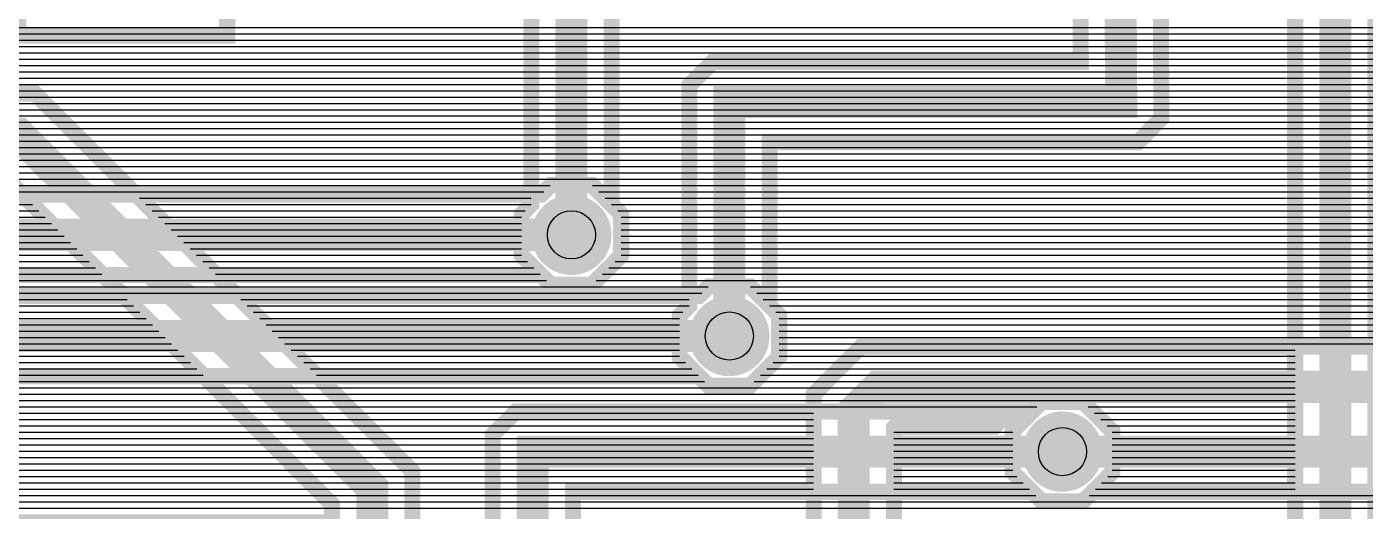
# Model space of a CAD drawing. Header units: inches. Extents: x -1.68 to 1.68, y -1.15 to 1.15.
# Drawn here: x 0.247 to 1.081, y 0.261 to 0.563 of the extents above; entities that cross this region are included whole.
import ezdxf

# ---------------------------------------------------------------- set-up
doc = ezdxf.new("R2010")
doc.units = ezdxf.units.IN
doc.layers.get('0').update_dxf_attribs({"linetype": 'CONTINUOUS'})

# ---------------------------------------------------------------- blocks, each defined once
blk = doc.blocks.new('EPAD')
at = {"const_width": 0.5}
blk.add_lwpolyline([(-0.25, 0, 1), (0.25, 0, 1)], format="xyb", close=True, dxfattribs=at)

msp = doc.modelspace()

# ---------------------------------------------------------------- linework, layer by layer
for points, const_width in [([(0.372122, 0.557367), (0.242012, 0.557367), (0.242012, 0.624981), (0.239293, 0.624981), (0.233293, 0.618981), (0.207612, 0.618981), (0.189453, 0.63714), (0.189453, 0.662821), (0.207612, 0.68098), (0.233293, 0.68098), (0.239293, 0.67498), (0.242012, 0.67498), (0.242012, 0.742594), (0.372122, 0.742594), (0.372122, 0.557367)], 0.01), ([(0.841905, 0.655851), (0.754906, 0.655851), (0.754906, 0.660597), (0.741911, 0.660652), (0.611594, 0.64038), (0.611594, 0.452285), (0.617594, 0.446285), (0.617594, 0.420604), (0.599435, 0.402445), (0.573754, 0.402445), (0.555595, 0.420604), (0.555595, 0.446285), (0.561595, 0.452285), (0.561595, 0.671033), (0.573619, 0.685073), (0.73815, 0.710667), (0.740136, 0.710658), (0.754906, 0.710596), (0.754906, 0.72285), (0.841905, 0.72285), (0.841905, 0.655851)], 0.01), ([(0.95308, 0.692304), (0.954174, 0.505871), (0.939512, 0.491123), (0.710019, 0.491123), (0.710019, 0.389293), (0.716019, 0.383293), (0.716019, 0.357612), (0.69786, 0.339453), (0.672179, 0.339453), (0.65402, 0.357612), (0.65402, 0.383293), (0.66002, 0.389293), (0.66002, 0.526477), (0.674665, 0.541121), (0.903968, 0.541121), (0.902873, 0.727555)], 0.01), ([(0.68502, 0.370453), (0.68502, 0.516122), (0.929114, 0.516122), (0.927933, 0.717303), (1.098405, 0.717303), (1.098405, 0.68935)], 0.02), ([(0.586594, 0.433445), (0.586594, 0.661791), (0.740031, 0.685659), (0.798406, 0.685413), (0.798406, 0.68935)], 0.02), ([(1.0375, 0.254484), (1.0375, 0.605217), (1.052145, 0.619862), (1.166179, 0.619862), (1.172179, 0.625862), (1.19786, 0.625862), (1.216019, 0.607703), (1.216019, 0.582022), (1.19786, 0.563863), (1.172179, 0.563863), (1.166179, 0.569863), (1.0875, 0.569863), (1.0875, 0.254484)], 0.01), ([(1.18502, 0.594862), (1.0625, 0.594862), (1.0625, 0.198484)], 0.02), ([(0.159464, 0.521437), (0.252383, 0.521436), (0.4875, 0.286319), (0.4875, 0.254484)], 0.01), ([(0.4625, 0.198484), (0.4625, 0.275965), (0.242028, 0.496437), (0.125965, 0.496437)], 0.02), ([(0.1065, 0.254484), (0.4375, 0.254484), (0.4375, 0.26561), (0.231672, 0.471438)], 0.01), ([(0.074271, 0.458444), (0.567754, 0.458444), (0.573754, 0.464444), (0.599435, 0.464444), (0.617594, 0.446285), (0.617594, 0.420604), (0.599435, 0.402445), (0.573754, 0.402445), (0.567754, 0.408445), (0.094981, 0.408445)], 0.01), ([(0.1625, -0.401516), (0.1625, -0.314311), (0.154626, -0.314311), (0.034626, -0.194311), (0.034626, 0.383445), (0.084626, 0.433445), (0.586594, 0.433445)], 0.02), ([(1.377933, 0.423799), (1.377933, 0.353799), (1.362933, 0.338799), (0.7775, 0.338799), (0.7625, 0.323799), (0.7625, 0.198484)], 0.02), ([(0.1425, 0.395452), (0.666179, 0.395452), (0.672179, 0.401452), (0.69786, 0.401452), (0.716019, 0.383293), (0.716019, 0.357612), (0.69786, 0.339453), (0.672179, 0.339453), (0.666179, 0.345453), (0.152855, 0.345454)], 0.01), ([(0.2625, -0.401516), (0.2625, -0.3275), (0.0925, -0.1575), (0.0925, 0.320453), (0.1425, 0.370453), (0.68502, 0.370453)], 0.02), ([(0.7375, 0.254484), (0.7375, 0.334154), (0.767145, 0.363799), (1.352578, 0.363799)], 0.01), ([(0.5375, 0.254484), (0.5375, 0.308839), (0.552145, 0.323484), (0.873659, 0.323484), (0.879659, 0.329484), (0.905341, 0.329484), (0.9235, 0.311325), (0.9235, 0.285644), (0.905341, 0.267485), (0.879659, 0.267485), (0.873659, 0.273485), (0.5875, 0.273485), (0.5875, 0.254484)], 0.01), ([(1.542501, -0.78376), (1.542501, 0.273485), (0.911341, 0.273485), (0.905341, 0.267485), (0.879659, 0.267485), (0.8615, 0.285644), (0.8615, 0.311325), (0.863975, 0.3138), (0.787855, 0.3138), (0.7875, 0.313444), (0.7875, 0.254484)], 0.01), ([(0.8925, 0.298484), (0.5625, 0.298484), (0.5625, 0.198484)], 0.02), ([(0.8925, 0.298484), (1.5675, 0.298484), (1.5675, -0.80876), (1.4475, -0.80876)], 0.02)]:
    msp.add_lwpolyline(points, dxfattribs=dict(const_width=const_width))
for points in [[(-0.278666, 0.562539), (1.0375, 0.562539)], [(0.372122, 0.562539), (0.561595, 0.562539)], [(0.611594, 0.562539), (0.903842, 0.562539)], [(0.953841, 0.562539), (1.352933, 0.562539)], [(-0.278666, 0.558602), (1.0375, 0.558602)], [(-0.278666, 0.554665), (1.0375, 0.554665)], [(-0.278666, 0.550728), (1.0375, 0.550728)], [(0.032854, 0.554665), (0.561595, 0.554665)], [(0.032854, 0.550728), (0.561595, 0.550728)], [(0.372122, 0.558602), (0.561595, 0.558602)], [(0.611594, 0.558602), (0.903865, 0.558602)], [(0.611594, 0.554665), (0.903888, 0.554665)], [(0.611594, 0.550728), (0.903911, 0.550728)], [(0.953864, 0.558602), (1.352933, 0.558602)], [(0.953887, 0.554665), (1.352933, 0.554665)], [(0.953911, 0.550728), (1.352933, 0.550728)], [(-0.278666, 0.546791), (1.0375, 0.546791)], [(-0.278666, 0.542854), (1.0375, 0.542854)], [(0.032854, 0.546791), (0.561595, 0.546791)], [(0.032854, 0.542854), (0.561595, 0.542854)], [(0.611594, 0.546791), (0.903934, 0.546791)], [(0.611594, 0.542854), (0.903957, 0.542854)], [(0.953933, 0.546791), (1.352933, 0.546791)], [(0.953957, 0.542854), (1.352933, 0.542854)], [(-0.278666, 0.538917), (1.0375, 0.538917)], [(-0.278666, 0.53498), (1.0375, 0.53498)], [(0.159464, 0.538917), (0.561595, 0.538917)], [(0.159464, 0.53498), (0.561595, 0.53498)], [(0.611594, 0.538917), (0.672461, 0.538917)], [(0.611594, 0.53498), (0.668524, 0.53498)], [(0.95398, 0.538917), (1.352933, 0.538917)], [(0.954003, 0.53498), (1.352933, 0.53498)], [(-0.278666, 0.531043), (1.0375, 0.531043)], [(-0.278666, 0.527106), (1.0375, 0.527106)], [(0.159464, 0.531043), (0.561595, 0.531043)], [(0.159464, 0.527106), (0.561595, 0.527106)], [(0.611594, 0.531043), (0.664587, 0.531043)], [(0.611594, 0.527106), (0.66065, 0.527106)], [(0.954026, 0.531043), (1.352933, 0.531043)], [(0.954049, 0.527106), (1.352933, 0.527106)], [(-0.278666, 0.523169), (1.0375, 0.523169)], [(-0.278666, 0.519232), (1.0375, 0.519232)], [(0.159464, 0.523169), (0.561595, 0.523169)], [(0.254587, 0.519232), (0.561595, 0.519232)], [(0.611594, 0.523169), (0.66002, 0.523169)], [(0.611594, 0.519232), (0.66002, 0.519232)], [(0.954072, 0.523169), (1.352933, 0.523169)], [(0.954095, 0.519232), (1.352933, 0.519232)], [(-0.278666, 0.515295), (1.0375, 0.515295)], [(-0.278666, 0.511358), (1.0375, 0.511358)], [(0.258524, 0.515295), (0.561595, 0.515295)], [(0.262461, 0.511358), (0.561595, 0.511358)], [(0.611594, 0.515295), (0.66002, 0.515295)], [(0.611594, 0.511358), (0.66002, 0.511358)], [(0.954118, 0.515295), (1.352933, 0.515295)], [(0.954142, 0.511358), (1.352933, 0.511358)], [(-0.278666, 0.507421), (1.0375, 0.507421)], [(-0.278666, 0.503484), (1.0375, 0.503484)], [(0.266398, 0.507421), (0.561595, 0.507421)], [(0.270335, 0.503484), (0.561595, 0.503484)], [(0.611594, 0.507421), (0.66002, 0.507421)], [(0.611594, 0.503484), (0.66002, 0.503484)], [(0.951801, 0.503484), (1.352933, 0.503484)], [(0.954165, 0.507421), (1.352933, 0.507421)], [(-0.278666, 0.499547), (1.0375, 0.499547)], [(-0.278666, 0.49561), (1.0375, 0.49561)], [(0.274272, 0.499547), (0.561595, 0.499547)], [(0.278209, 0.49561), (0.561595, 0.49561)], [(0.611594, 0.499547), (0.66002, 0.499547)], [(0.611594, 0.49561), (0.66002, 0.49561)], [(0.943973, 0.49561), (1.352933, 0.49561)], [(0.947887, 0.499547), (1.352933, 0.499547)], [(-0.278666, 0.491673), (1.0375, 0.491673)], [(-0.278666, 0.487736), (1.0375, 0.487736)], [(-0.278666, 0.483799), (1.0375, 0.483799)], [(0.282146, 0.491673), (0.561595, 0.491673)], [(0.286083, 0.487736), (0.561595, 0.487736)], [(0.29002, 0.483799), (0.561595, 0.483799)], [(0.611594, 0.491673), (0.66002, 0.491673)], [(0.611594, 0.487736), (0.66002, 0.487736)], [(0.611594, 0.483799), (0.66002, 0.483799)], [(0.710019, 0.487736), (1.352933, 0.487736)], [(0.710019, 0.483799), (1.352933, 0.483799)], [(0.940059, 0.491673), (1.352933, 0.491673)], [(-0.278666, 0.479862), (1.0375, 0.479862)], [(-0.278666, 0.475925), (1.0375, 0.475925)], [(0.293957, 0.479862), (0.561595, 0.479862)], [(0.297894, 0.475925), (0.561595, 0.475925)], [(0.611594, 0.479862), (0.66002, 0.479862)], [(0.611594, 0.475925), (0.66002, 0.475925)], [(0.710019, 0.479862), (1.352933, 0.479862)], [(0.710019, 0.475925), (1.352933, 0.475925)], [(-0.278666, 0.471988), (1.0375, 0.471988)], [(-0.278666, 0.468051), (1.0375, 0.468051)], [(0.301831, 0.471988), (0.561595, 0.471988)], [(0.305768, 0.468051), (0.561595, 0.468051)], [(0.611594, 0.471988), (0.66002, 0.471988)], [(0.611594, 0.468051), (0.66002, 0.468051)], [(0.710019, 0.471988), (1.352933, 0.471988)], [(0.710019, 0.468051), (1.352933, 0.468051)], [(-0.278666, 0.464114), (0.573424, 0.464114)], [(-0.278666, 0.460177), (0.569487, 0.460177)], [(0.309705, 0.464114), (0.561595, 0.464114)], [(0.313642, 0.460177), (0.561595, 0.460177)], [(0.599765, 0.464114), (1.0375, 0.464114)], [(0.603702, 0.460177), (1.0375, 0.460177)], [(0.611594, 0.464114), (0.66002, 0.464114)], [(0.611594, 0.460177), (0.66002, 0.460177)], [(0.710019, 0.464114), (1.344433, 0.464114)], [(0.710019, 0.460177), (1.344433, 0.460177)], [(-0.229376, 0.452303), (0.250807, 0.452303)], [(0.317579, 0.45624), (0.561595, 0.45624)], [(0.321516, 0.452303), (0.561595, 0.452303)], [(0.607639, 0.45624), (1.0375, 0.45624)], [(0.611576, 0.452303), (1.0375, 0.452303)], [(0.611594, 0.45624), (0.66002, 0.45624)], [(0.611594, 0.452303), (0.66002, 0.452303)], [(0.710019, 0.45624), (1.344433, 0.45624)], [(0.710019, 0.452303), (1.344433, 0.452303)], [(-0.228827, 0.448366), (0.254744, 0.448366)], [(-0.228278, 0.444429), (0.258681, 0.444429)], [(0.325453, 0.448366), (0.557676, 0.448366)], [(0.32939, 0.444429), (0.555595, 0.444429)], [(0.615513, 0.448366), (1.0375, 0.448366)], [(0.615513, 0.448366), (0.66002, 0.448366)], [(0.617594, 0.444429), (1.0375, 0.444429)], [(0.617594, 0.444429), (0.66002, 0.444429)], [(0.710019, 0.448366), (1.344433, 0.448366)], [(0.710019, 0.444429), (1.344433, 0.444429)], [(-0.226807, 0.440492), (0.262618, 0.440492)], [(-0.22428, 0.436555), (0.266555, 0.436555)], [(0.333327, 0.440492), (0.555595, 0.440492)], [(0.337264, 0.436555), (0.555595, 0.436555)], [(0.617594, 0.440492), (1.0375, 0.440492)], [(0.617594, 0.440492), (0.66002, 0.440492)], [(0.617594, 0.436555), (1.0375, 0.436555)], [(0.617594, 0.436555), (0.66002, 0.436555)], [(0.710019, 0.440492), (1.344433, 0.440492)], [(0.710019, 0.436555), (1.344433, 0.436555)], [(-0.221754, 0.432618), (0.270492, 0.432618)], [(-0.219227, 0.428681), (0.274429, 0.428681)], [(0.341201, 0.432618), (0.555595, 0.432618)], [(0.345138, 0.428681), (0.555595, 0.428681)], [(0.617594, 0.432618), (1.0375, 0.432618)], [(0.617594, 0.432618), (0.66002, 0.432618)], [(0.617594, 0.428681), (1.0375, 0.428681)], [(0.617594, 0.428681), (0.66002, 0.428681)], [(0.710019, 0.432618), (1.344433, 0.432618)], [(0.710019, 0.428681), (1.344433, 0.428681)], [(-0.216701, 0.424744), (0.278366, 0.424744)], [(-0.214174, 0.420807), (0.282303, 0.420807)], [(0.349075, 0.424744), (0.555595, 0.424744)], [(0.353012, 0.420807), (0.555595, 0.420807)], [(0.617594, 0.424744), (1.0375, 0.424744)], [(0.617594, 0.424744), (0.66002, 0.424744)], [(0.617594, 0.420807), (1.0375, 0.420807)], [(0.617594, 0.420807), (0.66002, 0.420807)], [(0.710019, 0.424744), (1.344433, 0.424744)], [(0.710019, 0.420807), (1.344433, 0.420807)], [(-0.211648, 0.41687), (0.28624, 0.41687)], [(-0.209122, 0.412933), (0.290177, 0.412933)], [(-0.206595, 0.408996), (0.294114, 0.408996)], [(0.356949, 0.41687), (0.559329, 0.41687)], [(0.360886, 0.412933), (0.563266, 0.412933)], [(0.364823, 0.408996), (0.567203, 0.408996)], [(0.605986, 0.408996), (1.0375, 0.408996)], [(0.605986, 0.408996), (0.66002, 0.408996)], [(0.609923, 0.412933), (1.0375, 0.412933)], [(0.609923, 0.412933), (0.66002, 0.412933)], [(0.61386, 0.41687), (1.0375, 0.41687)], [(0.61386, 0.41687), (0.66002, 0.41687)], [(0.710019, 0.41687), (1.344433, 0.41687)], [(0.710019, 0.412933), (1.344433, 0.412933)], [(0.710019, 0.408996), (1.344433, 0.408996)], [(-0.204068, 0.405059), (0.298051, 0.405059)], [(-0.201542, 0.401122), (0.301988, 0.401122)], [(0.087657, 0.401122), (0.671849, 0.401122)], [(0.091594, 0.405059), (0.57114, 0.405059)], [(0.36876, 0.405059), (0.57114, 0.405059)], [(0.372697, 0.401122), (0.66002, 0.401122)], [(0.602049, 0.405059), (1.0375, 0.405059)], [(0.602049, 0.405059), (0.66002, 0.405059)], [(0.698191, 0.401122), (1.0375, 0.401122)], [(0.710019, 0.405059), (1.344433, 0.405059)], [(0.710019, 0.401122), (1.344433, 0.401122)], [(-0.199016, 0.397185), (0.305925, 0.397185)], [(-0.196489, 0.393248), (0.309862, 0.393248)], [(0.08372, 0.397185), (0.667912, 0.397185)], [(0.376634, 0.397185), (0.66002, 0.397185)], [(0.380571, 0.393248), (0.66002, 0.393248)], [(0.702128, 0.397185), (1.0375, 0.397185)], [(0.706065, 0.393248), (1.0375, 0.393248)], [(0.710019, 0.397185), (1.344433, 0.397185)], [(0.710019, 0.393248), (1.344433, 0.393248)], [(-0.193963, 0.389311), (0.313799, 0.389311)], [(-0.191437, 0.385374), (0.317736, 0.385374)], [(0.384508, 0.389311), (0.66002, 0.389311)], [(0.388445, 0.385374), (0.656101, 0.385374)], [(0.710002, 0.389311), (1.0375, 0.389311)], [(0.710019, 0.389311), (1.344433, 0.389311)], [(0.713939, 0.385374), (1.0375, 0.385374)], [(0.713939, 0.385374), (1.344433, 0.385374)], [(-0.18891, 0.381437), (0.321673, 0.381437)], [(-0.186384, 0.3775), (0.32561, 0.3775)], [(0.392382, 0.381437), (0.65402, 0.381437)], [(0.396319, 0.3775), (0.65402, 0.3775)], [(0.716019, 0.381437), (1.0375, 0.381437)], [(0.716019, 0.381437), (1.344433, 0.381437)], [(0.716019, 0.3775), (1.0375, 0.3775)], [(0.716019, 0.3775), (1.352933, 0.3775)], [(-0.183857, 0.373563), (0.329547, 0.373563)], [(-0.181331, 0.369626), (0.333484, 0.369626)], [(0.400256, 0.373563), (0.65402, 0.373563)], [(0.404193, 0.369626), (0.65402, 0.369626)], [(0.716019, 0.373563), (1.0375, 0.373563)], [(0.716019, 0.373563), (1.352933, 0.373563)], [(0.716019, 0.369626), (1.0375, 0.369626)], [(0.716019, 0.369626), (1.352933, 0.369626)], [(-0.178804, 0.365689), (0.337421, 0.365689)], [(-0.176278, 0.361752), (0.341358, 0.361752)], [(0.40813, 0.365689), (0.65402, 0.365689)], [(0.412067, 0.361752), (0.65402, 0.361752)], [(0.716019, 0.365689), (1.0375, 0.365689)], [(0.716019, 0.365689), (1.352933, 0.365689)], [(0.716019, 0.361752), (1.0375, 0.361752)], [(0.716019, 0.361752), (0.765098, 0.361752)], [(-0.173752, 0.357815), (0.345295, 0.357815)], [(-0.171225, 0.353878), (0.349232, 0.353878)], [(0.416004, 0.357815), (0.65402, 0.357815)], [(0.419941, 0.353878), (0.657754, 0.353878)], [(0.712285, 0.353878), (1.0375, 0.353878)], [(0.712285, 0.353878), (0.757224, 0.353878)], [(0.716019, 0.357815), (1.0375, 0.357815)], [(0.716019, 0.357815), (0.761161, 0.357815)], [(-0.168699, 0.349941), (0.353169, 0.349941)], [(-0.166172, 0.346004), (0.357106, 0.346004)], [(-0.163646, 0.342067), (0.361043, 0.342067)], [(0.149469, 0.342067), (0.669565, 0.342067)], [(0.423878, 0.349941), (0.661691, 0.349941)], [(0.427815, 0.346004), (0.665628, 0.346004)], [(0.431752, 0.342067), (0.669565, 0.342067)], [(0.700474, 0.342067), (1.0375, 0.342067)], [(0.700474, 0.342067), (0.745413, 0.342067)], [(0.704411, 0.346004), (1.0375, 0.346004)], [(0.704411, 0.346004), (0.74935, 0.346004)], [(0.708348, 0.349941), (1.0375, 0.349941)], [(0.708348, 0.349941), (0.753287, 0.349941)], [(-0.158977, 0.33813), (0.36498, 0.33813)], [(-0.153244, 0.334193), (0.368917, 0.334193)], [(0.141594, 0.334193), (1.0375, 0.334193)], [(0.145531, 0.33813), (1.0375, 0.33813)], [(0.435689, 0.33813), (0.741476, 0.33813)], [(0.439626, 0.334193), (0.737539, 0.334193)], [(-0.147512, 0.330256), (0.372854, 0.330256)], [(-0.14178, 0.326319), (0.376791, 0.326319)], [(0.13372, 0.326319), (0.876494, 0.326319)], [(0.137657, 0.330256), (1.0375, 0.330256)], [(0.443563, 0.330256), (0.7375, 0.330256)], [(0.4475, 0.326319), (0.7375, 0.326319)], [(0.908505, 0.326319), (1.0375, 0.326319)], [(-0.136048, 0.322382), (0.380728, 0.322382)], [(-0.130315, 0.318445), (0.384665, 0.318445)], [(0.125846, 0.318445), (0.547106, 0.318445)], [(0.129783, 0.322382), (0.551043, 0.322382)], [(0.451437, 0.322382), (0.7375, 0.322382)], [(0.455374, 0.318445), (0.7375, 0.318445)], [(0.912443, 0.322382), (1.0375, 0.322382)], [(0.91638, 0.318445), (1.0375, 0.318445)], [(-0.124583, 0.314508), (0.388602, 0.314508)], [(-0.118851, 0.310571), (0.392539, 0.310571)], [(0.117972, 0.310571), (0.539232, 0.310571)], [(0.121909, 0.314508), (0.543169, 0.314508)], [(0.459311, 0.314508), (0.7375, 0.314508)], [(0.463248, 0.310571), (0.7375, 0.310571)], [(0.7875, 0.310571), (0.8615, 0.310571)], [(0.920317, 0.314508), (1.0375, 0.314508)], [(0.9235, 0.310571), (1.0375, 0.310571)], [(-0.113119, 0.306634), (0.396476, 0.306634)], [(-0.107386, 0.302697), (0.400413, 0.302697)], [(0.1175, 0.306634), (0.5375, 0.306634)], [(0.1175, 0.302697), (0.5375, 0.302697)], [(0.467185, 0.306634), (0.7375, 0.306634)], [(0.471122, 0.302697), (0.7375, 0.302697)], [(0.7875, 0.306634), (0.8615, 0.306634)], [(0.7875, 0.302697), (0.8615, 0.302697)], [(0.9235, 0.306634), (1.0375, 0.306634)], [(0.9235, 0.302697), (1.0375, 0.302697)], [(-0.101654, 0.29876), (0.40435, 0.29876)], [(-0.095922, 0.294823), (0.408287, 0.294823)], [(0.1175, 0.29876), (0.5375, 0.29876)], [(0.1175, 0.294823), (0.5375, 0.294823)], [(0.475059, 0.29876), (0.7375, 0.29876)], [(0.478996, 0.294823), (0.7375, 0.294823)], [(0.7875, 0.29876), (0.8615, 0.29876)], [(0.7875, 0.294823), (0.8615, 0.294823)], [(0.9235, 0.29876), (1.0375, 0.29876)], [(0.9235, 0.294823), (1.0375, 0.294823)], [(-0.090189, 0.290886), (0.412224, 0.290886)], [(-0.084457, 0.286949), (0.416161, 0.286949)], [(0.1175, 0.290886), (0.5375, 0.290886)], [(0.1175, 0.286949), (0.5375, 0.286949)], [(0.482933, 0.290886), (0.7375, 0.290886)], [(0.48687, 0.286949), (0.7375, 0.286949)], [(0.7875, 0.290886), (0.8615, 0.290886)], [(0.7875, 0.286949), (0.8615, 0.286949)], [(0.9235, 0.290886), (1.0375, 0.290886)], [(0.9235, 0.286949), (1.0375, 0.286949)], [(-0.078725, 0.283012), (0.420098, 0.283012)], [(-0.072993, 0.279075), (0.424035, 0.279075)], [(0.1175, 0.283012), (0.5375, 0.283012)], [(0.1175, 0.279075), (0.5375, 0.279075)], [(0.4875, 0.283012), (0.7375, 0.283012)], [(0.4875, 0.279075), (0.7375, 0.279075)], [(0.7875, 0.283012), (0.864132, 0.283012)], [(0.7875, 0.279075), (0.868069, 0.279075)], [(0.916931, 0.279075), (1.0375, 0.279075)], [(0.920868, 0.283012), (1.0375, 0.283012)], [(-0.06726, 0.275138), (0.427972, 0.275138)], [(-0.061528, 0.271201), (0.431909, 0.271201)], [(-0.055796, 0.267264), (0.435846, 0.267264)], [(0.1175, 0.275138), (0.5375, 0.275138)], [(0.1175, 0.271201), (0.5375, 0.271201)], [(0.1175, 0.267264), (0.5375, 0.267264)], [(0.4875, 0.275138), (0.7375, 0.275138)], [(0.4875, 0.271201), (0.7375, 0.271201)], [(0.4875, 0.267264), (0.7375, 0.267264)], [(0.5875, 0.271201), (0.875943, 0.271201)], [(0.5875, 0.267264), (1.0375, 0.267264)], [(0.7875, 0.275138), (0.872006, 0.275138)], [(0.7875, 0.271201), (0.875943, 0.271201)], [(0.7875, 0.267264), (1.542501, 0.267264)], [(0.909057, 0.271201), (1.0375, 0.271201)], [(0.909057, 0.271201), (1.542501, 0.271201)], [(0.912994, 0.275138), (1.0375, 0.275138)], [(-0.050063, 0.263327), (0.4375, 0.263327)], [(0.1175, 0.263327), (0.5375, 0.263327)], [(0.4875, 0.263327), (0.7375, 0.263327)], [(0.5875, 0.263327), (1.0375, 0.263327)], [(0.7875, 0.263327), (1.542501, 0.263327)]]:
    msp.add_lwpolyline(points)
for centre in [(0.586594, 0.433445), (0.68502, 0.370453), (0.8925, 0.298484)]:
    msp.add_circle(centre, 0.015)

# ---------------------------------------------------------------- block references
for p, xscale, yscale in [((0.586594, 0.433445), 0.05, 0.05), ((0.586594, 0.433445), 0.03, 0.03), ((0.68502, 0.370453), 0.05, 0.05), ((0.68502, 0.370453), 0.03, 0.03), ((0.8925, 0.298484), 0.05, 0.05), ((0.8925, 0.298484), 0.03, 0.03)]:
    msp.add_blockref('EPAD', p, dxfattribs=dict(xscale=xscale, yscale=yscale))

doc.saveas('drawing.dxf')
